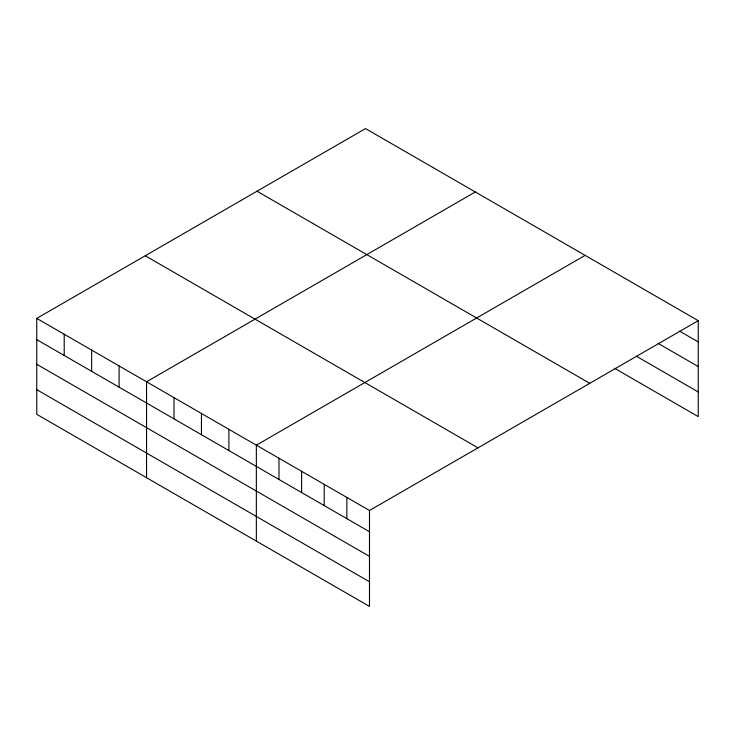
<?xml version="1.0" encoding="UTF-8"?>
<svg xmlns="http://www.w3.org/2000/svg" width="735" height="735" viewBox="0 0 735 735"><rect width="100%" height="100%" fill="white"/><g stroke="black" fill="none" stroke-linecap="round" stroke-linejoin="round"><path stroke-width="1.1" d="M698.25 320.68L365.515 128.579L36.75 318.393L36.75 414.319L369.485 606.421L369.485 510.494L698.25 320.68L698.25 416.607L614.635 368.327M475.315 191.973L146.55 381.787L146.55 477.713M585.124 255.367L256.35 445.18L256.35 541.107M679.563 331.117L698.25 341.913M657.917 343.273L698.25 366.563M636.271 356.172L698.25 391.957M257.02 191.219L589.755 383.321M145.245 255.752L477.98 447.854M36.75 318.393L369.485 510.494M36.75 339.625L369.485 531.727M36.75 364.275L369.485 556.377M36.75 389.669L369.485 581.771M346.856 497.43L346.856 518.662M324.227 484.365L324.227 505.597M301.607 471.31L301.607 492.533M278.978 458.245L278.978 479.477M228.907 429.332L228.907 450.564M201.454 413.483L201.454 434.716M174.002 397.635L174.002 418.867M119.098 365.938L119.098 387.17M91.654 350.09L91.654 371.322M64.202 334.241L64.202 355.474"/></g></svg>
